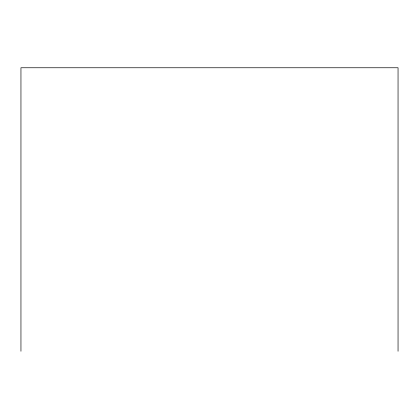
<?xml version="1.0" encoding="UTF-8"?>
<svg xmlns="http://www.w3.org/2000/svg" width="419" height="419" viewBox="0 0 419 419"><rect width="100%" height="100%" fill="white"/><g stroke="black" fill="none" stroke-linecap="round" stroke-linejoin="round"><path stroke-width="0.63" d="M398.05 351.242L398.05 67.758L20.95 67.758L20.95 351.242"/></g></svg>
